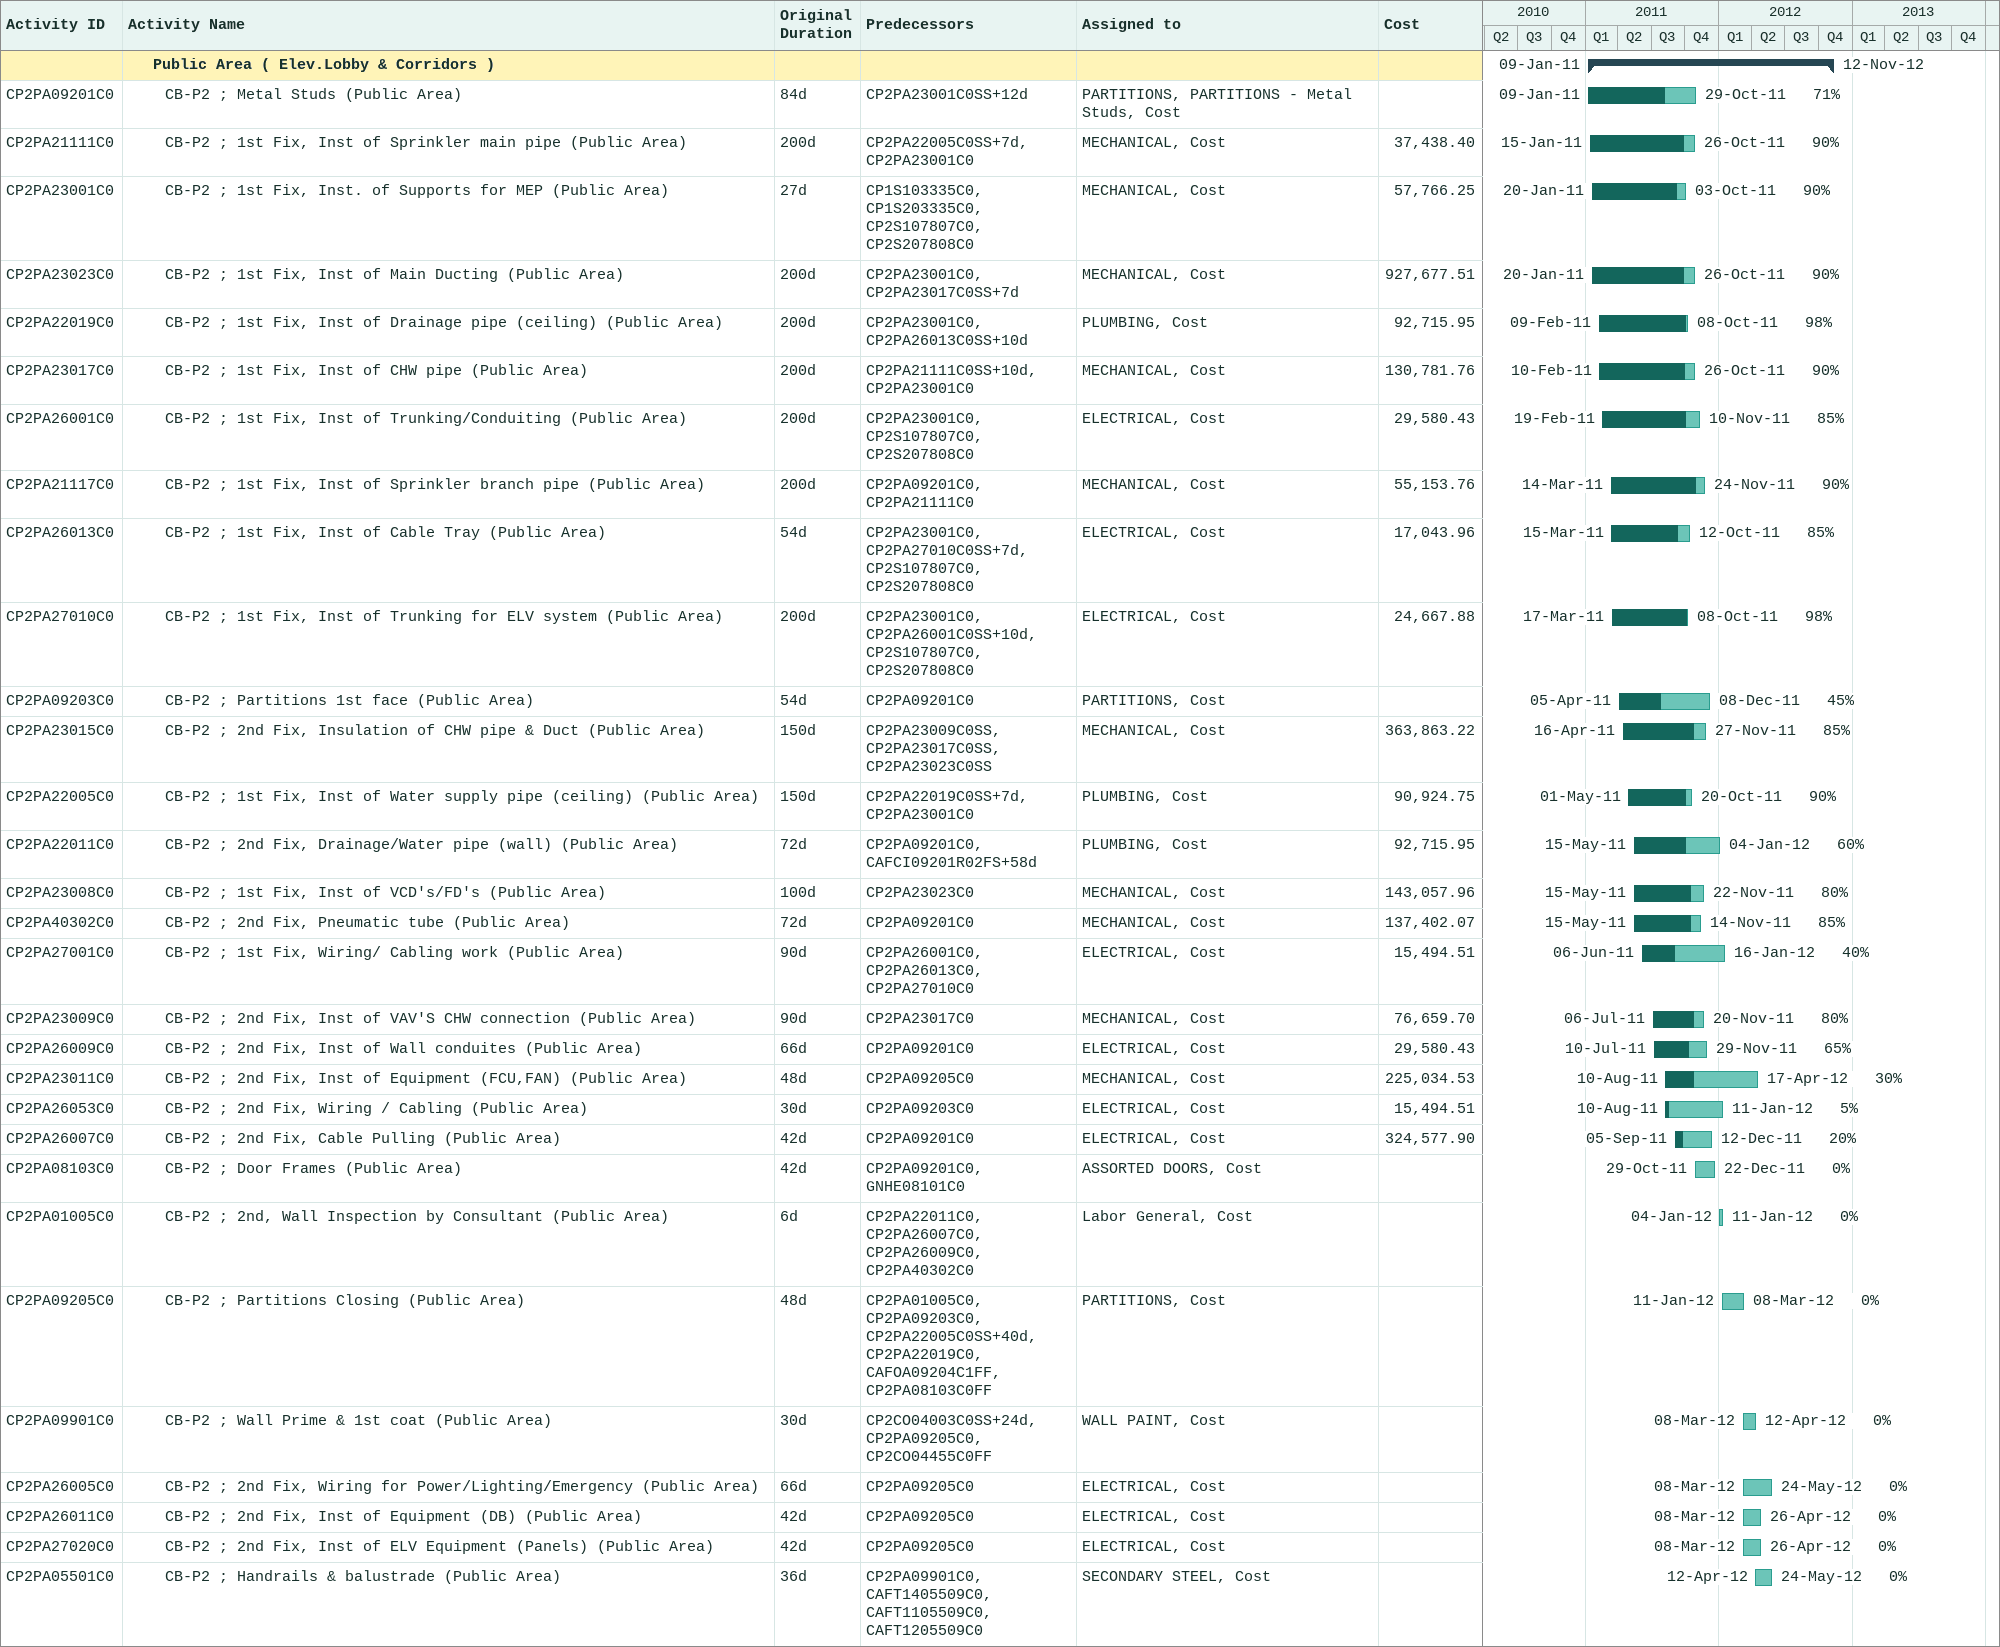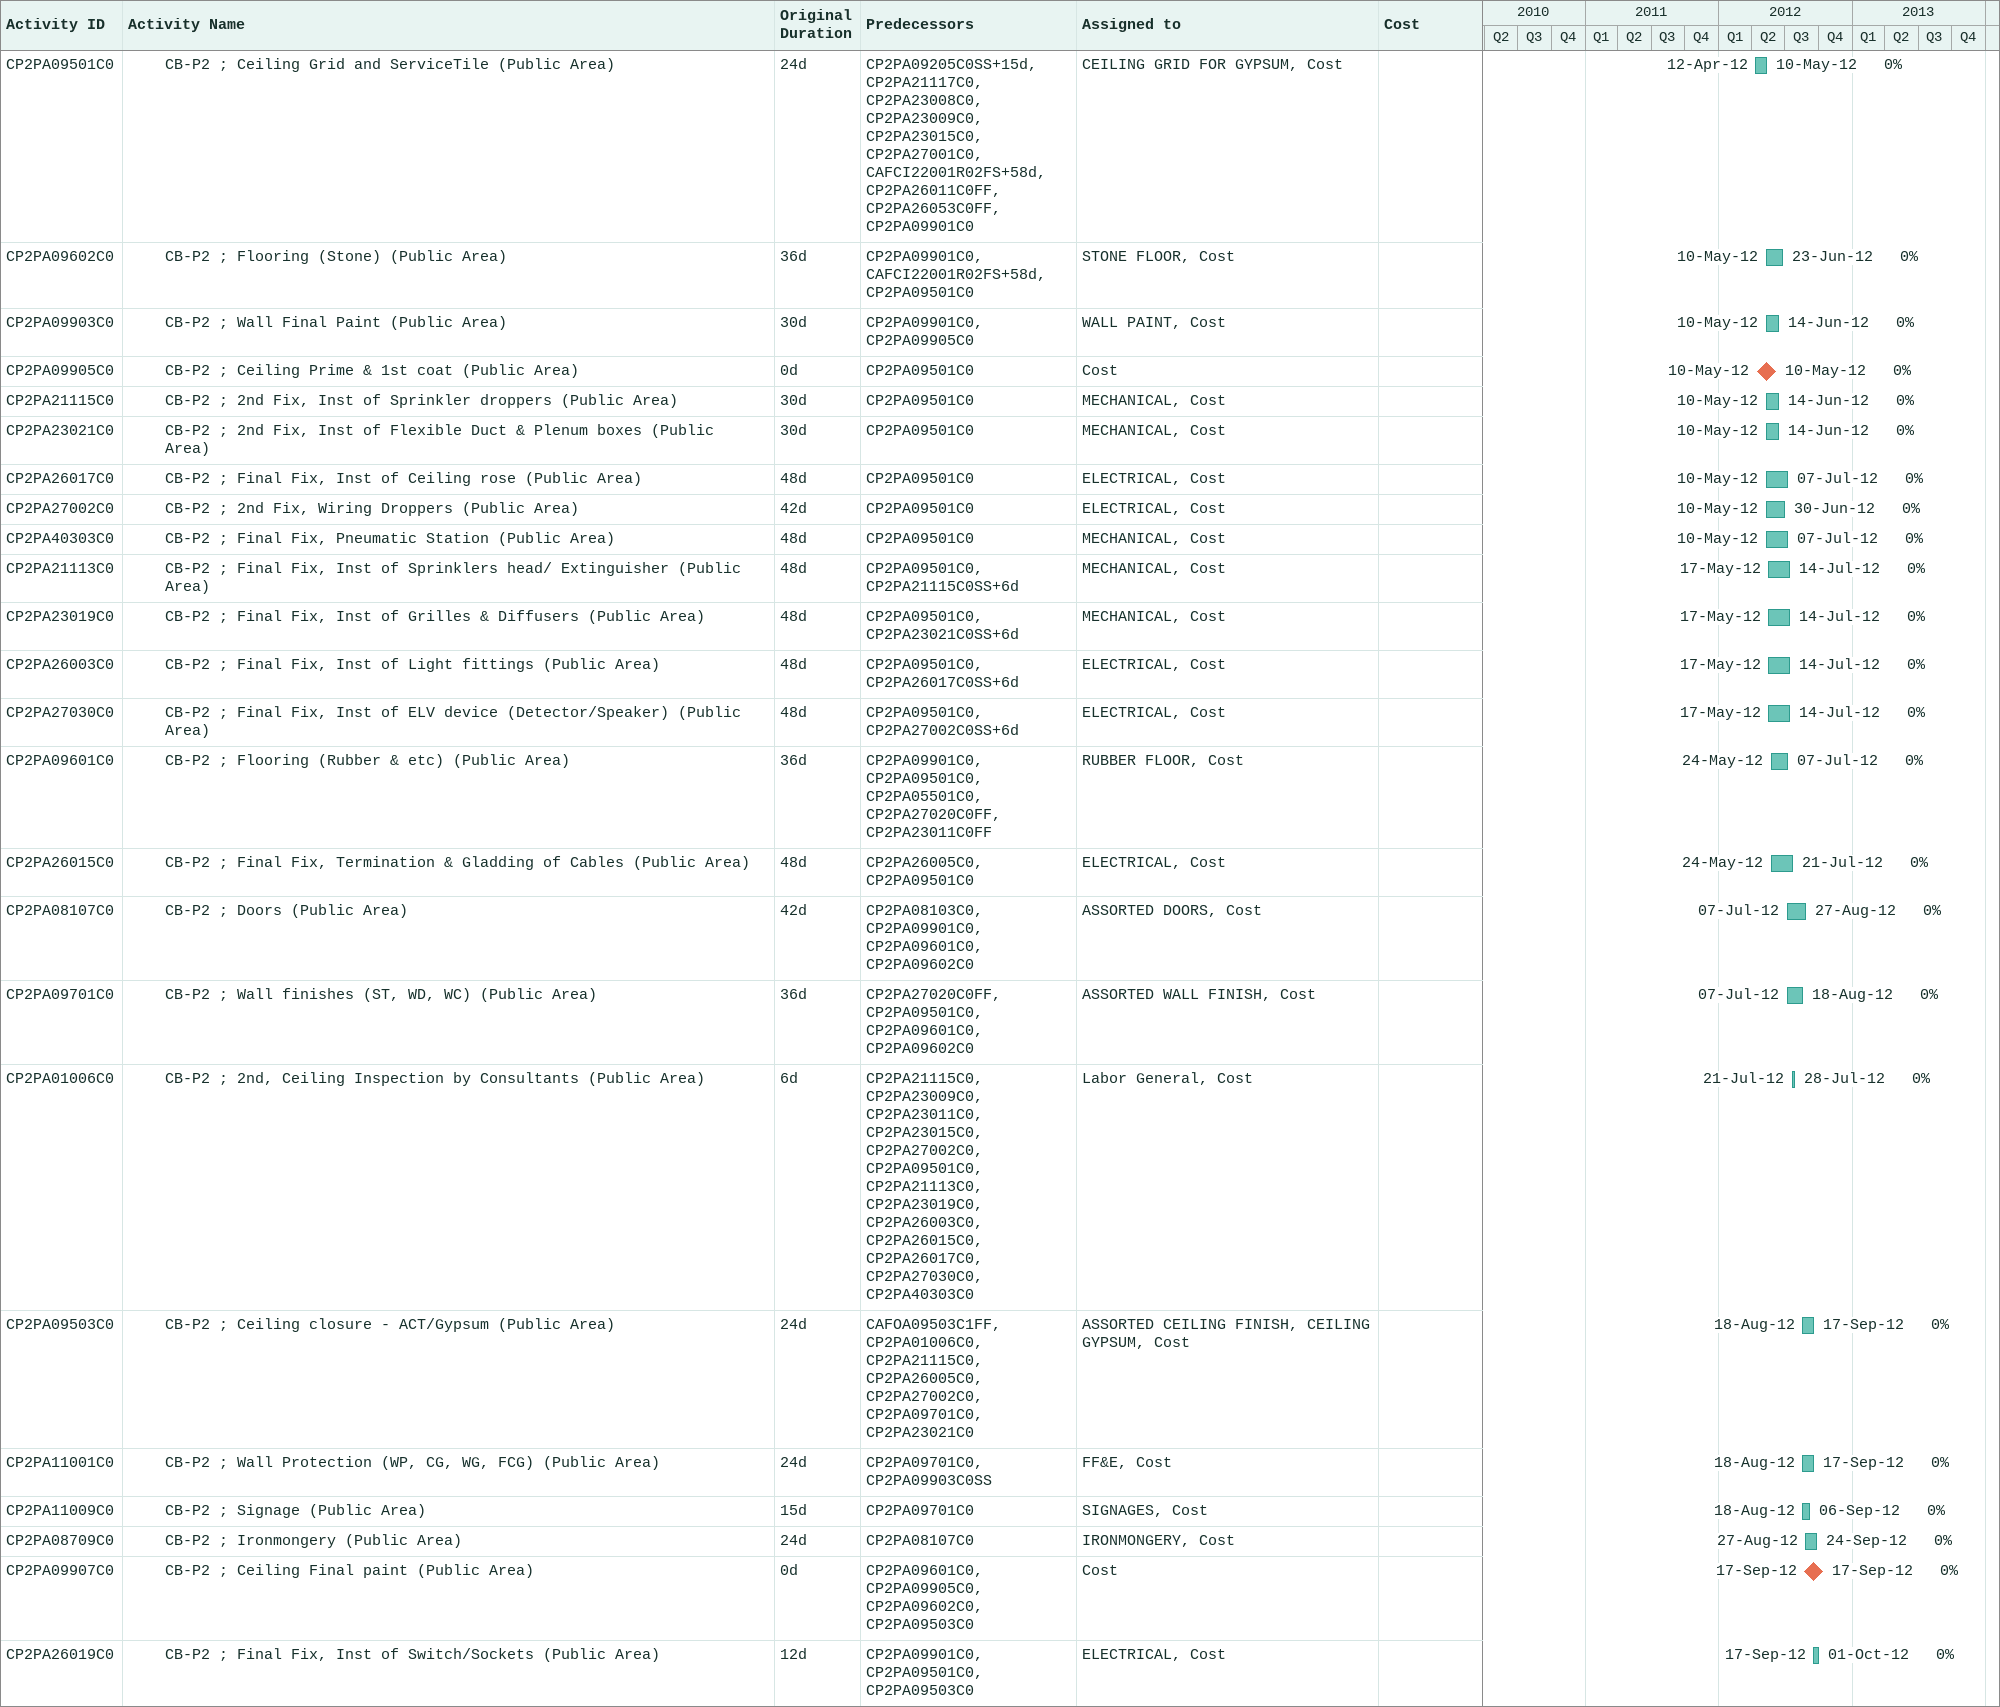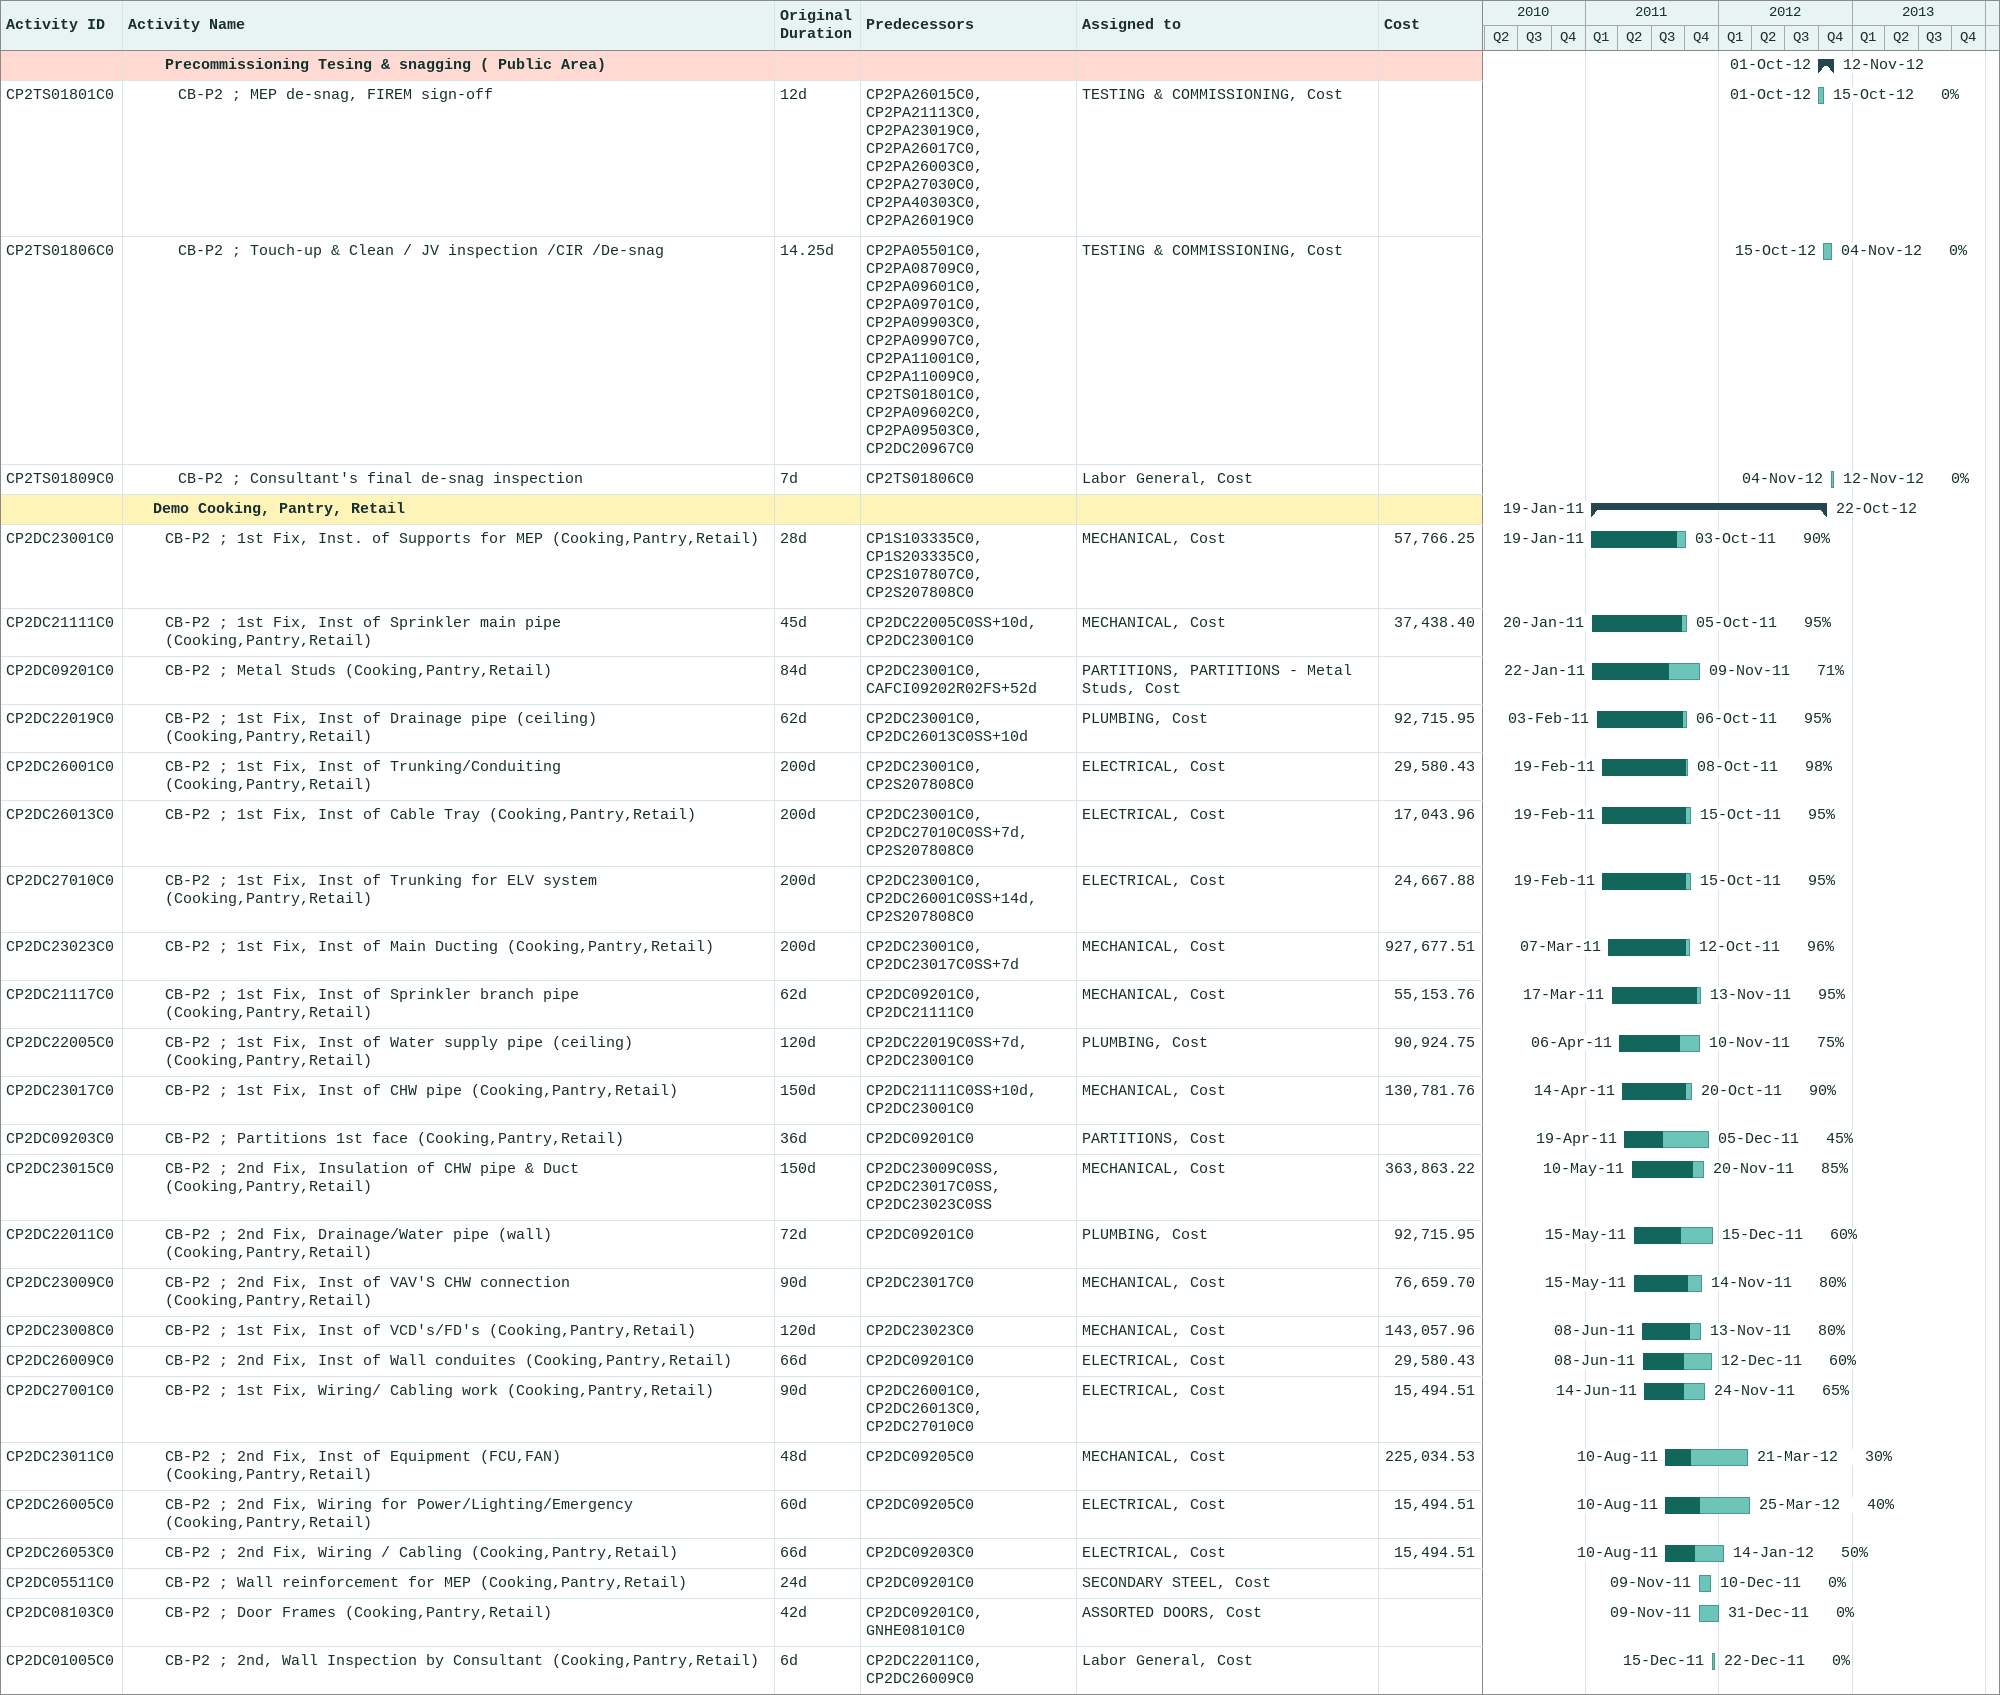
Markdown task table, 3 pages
| ID | Level | Task | Original duration | Start | Finish | Predecessors | Resources | % complete | Cost |
|---|---|---|---|---|---|---|---|---|---|
|  | 3 | **Public Area ( Elev.Lobby & Corridors )** |  | 2011-01-09 | 2012-11-12 |  |  |  |  |
| CP2PA09201C0 | 4 | CB-P2 ; Metal Studs (Public Area) | 84d | 2011-01-09 | 2011-10-29 | CP2PA23001C0SS+12d | PARTITIONS, PARTITIONS - Metal Studs, Cost | 71 |  |
| CP2PA21111C0 | 4 | CB-P2 ; 1st Fix, Inst of Sprinkler main pipe (Public Area) | 200d | 2011-01-15 | 2011-10-26 | CP2PA22005C0SS+7d, CP2PA23001C0 | MECHANICAL, Cost | 90 | 37438.40 |
| CP2PA23001C0 | 4 | CB-P2 ; 1st Fix, Inst. of Supports for MEP (Public Area) | 27d | 2011-01-20 | 2011-10-03 | CP1S103335C0, CP1S203335C0, CP2S107807C0, CP2S207808C0 | MECHANICAL, Cost | 90 | 57766.25 |
| CP2PA23023C0 | 4 | CB-P2 ; 1st Fix, Inst of Main Ducting (Public Area) | 200d | 2011-01-20 | 2011-10-26 | CP2PA23001C0, CP2PA23017C0SS+7d | MECHANICAL, Cost | 90 | 927677.51 |
| CP2PA22019C0 | 4 | CB-P2 ; 1st Fix, Inst of Drainage pipe (ceiling) (Public Area) | 200d | 2011-02-09 | 2011-10-08 | CP2PA23001C0, CP2PA26013C0SS+10d | PLUMBING, Cost | 98 | 92715.95 |
| CP2PA23017C0 | 4 | CB-P2 ; 1st Fix, Inst of CHW pipe (Public Area) | 200d | 2011-02-10 | 2011-10-26 | CP2PA21111C0SS+10d, CP2PA23001C0 | MECHANICAL, Cost | 90 | 130781.76 |
| CP2PA26001C0 | 4 | CB-P2 ; 1st Fix, Inst of Trunking/Conduiting (Public Area) | 200d | 2011-02-19 | 2011-11-10 | CP2PA23001C0, CP2S107807C0, CP2S207808C0 | ELECTRICAL, Cost | 85 | 29580.43 |
| CP2PA21117C0 | 4 | CB-P2 ; 1st Fix, Inst of Sprinkler branch pipe (Public Area) | 200d | 2011-03-14 | 2011-11-24 | CP2PA09201C0, CP2PA21111C0 | MECHANICAL, Cost | 90 | 55153.76 |
| CP2PA26013C0 | 4 | CB-P2 ; 1st Fix, Inst of Cable Tray (Public Area) | 54d | 2011-03-15 | 2011-10-12 | CP2PA23001C0, CP2PA27010C0SS+7d, CP2S107807C0, CP2S207808C0 | ELECTRICAL, Cost | 85 | 17043.96 |
| CP2PA27010C0 | 4 | CB-P2 ; 1st Fix, Inst of Trunking for ELV system (Public Area) | 200d | 2011-03-17 | 2011-10-08 | CP2PA23001C0, CP2PA26001C0SS+10d, CP2S107807C0, CP2S207808C0 | ELECTRICAL, Cost | 98 | 24667.88 |
| CP2PA09203C0 | 4 | CB-P2 ; Partitions 1st face (Public Area) | 54d | 2011-04-05 | 2011-12-08 | CP2PA09201C0 | PARTITIONS, Cost | 45 |  |
| CP2PA23015C0 | 4 | CB-P2 ; 2nd Fix, Insulation of CHW pipe & Duct (Public Area) | 150d | 2011-04-16 | 2011-11-27 | CP2PA23009C0SS, CP2PA23017C0SS, CP2PA23023C0SS | MECHANICAL, Cost | 85 | 363863.22 |
| CP2PA22005C0 | 4 | CB-P2 ; 1st Fix, Inst of Water supply pipe (ceiling) (Public Area) | 150d | 2011-05-01 | 2011-10-20 | CP2PA22019C0SS+7d, CP2PA23001C0 | PLUMBING, Cost | 90 | 90924.75 |
| CP2PA22011C0 | 4 | CB-P2 ; 2nd Fix, Drainage/Water pipe (wall) (Public Area) | 72d | 2011-05-15 | 2012-01-04 | CP2PA09201C0, CAFCI09201R02FS+58d | PLUMBING, Cost | 60 | 92715.95 |
| CP2PA23008C0 | 4 | CB-P2 ; 1st Fix, Inst of VCD's/FD's (Public Area) | 100d | 2011-05-15 | 2011-11-22 | CP2PA23023C0 | MECHANICAL, Cost | 80 | 143057.96 |
| CP2PA40302C0 | 4 | CB-P2 ; 2nd Fix, Pneumatic tube (Public Area) | 72d | 2011-05-15 | 2011-11-14 | CP2PA09201C0 | MECHANICAL, Cost | 85 | 137402.07 |
| CP2PA27001C0 | 4 | CB-P2 ; 1st Fix, Wiring/ Cabling work (Public Area) | 90d | 2011-06-06 | 2012-01-16 | CP2PA26001C0, CP2PA26013C0, CP2PA27010C0 | ELECTRICAL, Cost | 40 | 15494.51 |
| CP2PA23009C0 | 4 | CB-P2 ; 2nd Fix, Inst of VAV'S CHW connection (Public Area) | 90d | 2011-07-06 | 2011-11-20 | CP2PA23017C0 | MECHANICAL, Cost | 80 | 76659.70 |
| CP2PA26009C0 | 4 | CB-P2 ; 2nd Fix, Inst of Wall conduites (Public Area) | 66d | 2011-07-10 | 2011-11-29 | CP2PA09201C0 | ELECTRICAL, Cost | 65 | 29580.43 |
| CP2PA23011C0 | 4 | CB-P2 ; 2nd Fix, Inst of Equipment (FCU,FAN) (Public Area) | 48d | 2011-08-10 | 2012-04-17 | CP2PA09205C0 | MECHANICAL, Cost | 30 | 225034.53 |
| CP2PA26053C0 | 4 | CB-P2 ; 2nd Fix, Wiring / Cabling (Public Area) | 30d | 2011-08-10 | 2012-01-11 | CP2PA09203C0 | ELECTRICAL, Cost | 5 | 15494.51 |
| CP2PA26007C0 | 4 | CB-P2 ; 2nd Fix, Cable Pulling (Public Area) | 42d | 2011-09-05 | 2011-12-12 | CP2PA09201C0 | ELECTRICAL, Cost | 20 | 324577.90 |
| CP2PA08103C0 | 4 | CB-P2 ; Door Frames (Public Area) | 42d | 2011-10-29 | 2011-12-22 | CP2PA09201C0, GNHE08101C0 | ASSORTED DOORS, Cost | 0 |  |
| CP2PA01005C0 | 4 | CB-P2 ; 2nd, Wall Inspection by Consultant (Public Area) | 6d | 2012-01-04 | 2012-01-11 | CP2PA22011C0, CP2PA26007C0, CP2PA26009C0, CP2PA40302C0 | Labor General, Cost | 0 |  |
| CP2PA09205C0 | 4 | CB-P2 ; Partitions Closing (Public Area) | 48d | 2012-01-11 | 2012-03-08 | CP2PA01005C0, CP2PA09203C0, CP2PA22005C0SS+40d, CP2PA22019C0, CAFOA09204C1FF, CP2PA08103C0FF | PARTITIONS, Cost | 0 |  |
| CP2PA09901C0 | 4 | CB-P2 ; Wall Prime & 1st coat (Public Area) | 30d | 2012-03-08 | 2012-04-12 | CP2CO04003C0SS+24d, CP2PA09205C0, CP2CO04455C0FF | WALL PAINT, Cost | 0 |  |
| CP2PA26005C0 | 4 | CB-P2 ; 2nd Fix, Wiring for Power/Lighting/Emergency (Public Area) | 66d | 2012-03-08 | 2012-05-24 | CP2PA09205C0 | ELECTRICAL, Cost | 0 |  |
| CP2PA26011C0 | 4 | CB-P2 ; 2nd Fix, Inst of Equipment (DB) (Public Area) | 42d | 2012-03-08 | 2012-04-26 | CP2PA09205C0 | ELECTRICAL, Cost | 0 |  |
| CP2PA27020C0 | 4 | CB-P2 ; 2nd Fix, Inst of ELV Equipment (Panels) (Public Area) | 42d | 2012-03-08 | 2012-04-26 | CP2PA09205C0 | ELECTRICAL, Cost | 0 |  |
| CP2PA05501C0 | 4 | CB-P2 ; Handrails & balustrade (Public Area) | 36d | 2012-04-12 | 2012-05-24 | CP2PA09901C0, CAFT1405509C0, CAFT1105509C0, CAFT1205509C0 | SECONDARY STEEL, Cost | 0 |  |
| CP2PA09501C0 | 4 | CB-P2 ; Ceiling Grid and ServiceTile (Public Area) | 24d | 2012-04-12 | 2012-05-10 | CP2PA09205C0SS+15d, CP2PA21117C0, CP2PA23008C0, CP2PA23009C0, CP2PA23015C0, CP2PA27001C0, CAFCI22001R02FS+58d, CP2PA26011C0FF, CP2PA26053C0FF, CP2PA09901C0 | CEILING GRID FOR GYPSUM, Cost | 0 |  |
| CP2PA09602C0 | 4 | CB-P2 ; Flooring (Stone) (Public Area) | 36d | 2012-05-10 | 2012-06-23 | CP2PA09901C0, CAFCI22001R02FS+58d, CP2PA09501C0 | STONE FLOOR, Cost | 0 |  |
| CP2PA09903C0 | 4 | CB-P2 ; Wall Final Paint (Public Area) | 30d | 2012-05-10 | 2012-06-14 | CP2PA09901C0, CP2PA09905C0 | WALL PAINT, Cost | 0 |  |
| CP2PA09905C0 | 4 | CB-P2 ; Ceiling Prime & 1st coat (Public Area) | 0d | 2012-05-10 | 2012-05-10 | CP2PA09501C0 | Cost | 0 |  |
| CP2PA21115C0 | 4 | CB-P2 ; 2nd Fix, Inst of Sprinkler droppers (Public Area) | 30d | 2012-05-10 | 2012-06-14 | CP2PA09501C0 | MECHANICAL, Cost | 0 |  |
| CP2PA23021C0 | 4 | CB-P2 ; 2nd Fix, Inst of Flexible Duct & Plenum boxes (Public Area) | 30d | 2012-05-10 | 2012-06-14 | CP2PA09501C0 | MECHANICAL, Cost | 0 |  |
| CP2PA26017C0 | 4 | CB-P2 ; Final Fix, Inst of Ceiling rose (Public Area) | 48d | 2012-05-10 | 2012-07-07 | CP2PA09501C0 | ELECTRICAL, Cost | 0 |  |
| CP2PA27002C0 | 4 | CB-P2 ; 2nd Fix, Wiring Droppers (Public Area) | 42d | 2012-05-10 | 2012-06-30 | CP2PA09501C0 | ELECTRICAL, Cost | 0 |  |
| CP2PA40303C0 | 4 | CB-P2 ; Final Fix, Pneumatic Station (Public Area) | 48d | 2012-05-10 | 2012-07-07 | CP2PA09501C0 | MECHANICAL, Cost | 0 |  |
| CP2PA21113C0 | 4 | CB-P2 ; Final Fix, Inst of Sprinklers head/ Extinguisher (Public Area) | 48d | 2012-05-17 | 2012-07-14 | CP2PA09501C0, CP2PA21115C0SS+6d | MECHANICAL, Cost | 0 |  |
| CP2PA23019C0 | 4 | CB-P2 ; Final Fix, Inst of Grilles & Diffusers (Public Area) | 48d | 2012-05-17 | 2012-07-14 | CP2PA09501C0, CP2PA23021C0SS+6d | MECHANICAL, Cost | 0 |  |
| CP2PA26003C0 | 4 | CB-P2 ; Final Fix, Inst of Light fittings (Public Area) | 48d | 2012-05-17 | 2012-07-14 | CP2PA09501C0, CP2PA26017C0SS+6d | ELECTRICAL, Cost | 0 |  |
| CP2PA27030C0 | 4 | CB-P2 ; Final Fix, Inst of ELV device (Detector/Speaker) (Public Area) | 48d | 2012-05-17 | 2012-07-14 | CP2PA09501C0, CP2PA27002C0SS+6d | ELECTRICAL, Cost | 0 |  |
| CP2PA09601C0 | 4 | CB-P2 ; Flooring (Rubber & etc) (Public Area) | 36d | 2012-05-24 | 2012-07-07 | CP2PA09901C0, CP2PA09501C0, CP2PA05501C0, CP2PA27020C0FF, CP2PA23011C0FF | RUBBER FLOOR, Cost | 0 |  |
| CP2PA26015C0 | 4 | CB-P2 ; Final Fix, Termination & Gladding of Cables (Public Area) | 48d | 2012-05-24 | 2012-07-21 | CP2PA26005C0, CP2PA09501C0 | ELECTRICAL, Cost | 0 |  |
| CP2PA08107C0 | 4 | CB-P2 ; Doors (Public Area) | 42d | 2012-07-07 | 2012-08-27 | CP2PA08103C0, CP2PA09901C0, CP2PA09601C0, CP2PA09602C0 | ASSORTED DOORS, Cost | 0 |  |
| CP2PA09701C0 | 4 | CB-P2 ; Wall finishes (ST, WD, WC) (Public Area) | 36d | 2012-07-07 | 2012-08-18 | CP2PA27020C0FF, CP2PA09501C0, CP2PA09601C0, CP2PA09602C0 | ASSORTED WALL FINISH, Cost | 0 |  |
| CP2PA01006C0 | 4 | CB-P2 ; 2nd, Ceiling Inspection by Consultants (Public Area) | 6d | 2012-07-21 | 2012-07-28 | CP2PA21115C0, CP2PA23009C0, CP2PA23011C0, CP2PA23015C0, CP2PA27002C0, CP2PA09501C0, CP2PA21113C0, CP2PA23019C0, CP2PA26003C0, CP2PA26015C0, CP2PA26017C0, CP2PA27030C0, CP2PA40303C0 | Labor General, Cost | 0 |  |
| CP2PA09503C0 | 4 | CB-P2 ; Ceiling closure - ACT/Gypsum (Public Area) | 24d | 2012-08-18 | 2012-09-17 | CAFOA09503C1FF, CP2PA01006C0, CP2PA21115C0, CP2PA26005C0, CP2PA27002C0, CP2PA09701C0, CP2PA23021C0 | ASSORTED CEILING FINISH, CEILING GYPSUM, Cost | 0 |  |
| CP2PA11001C0 | 4 | CB-P2 ; Wall Protection (WP, CG, WG, FCG) (Public Area) | 24d | 2012-08-18 | 2012-09-17 | CP2PA09701C0, CP2PA09903C0SS | FF&E, Cost | 0 |  |
| CP2PA11009C0 | 4 | CB-P2 ; Signage (Public Area) | 15d | 2012-08-18 | 2012-09-06 | CP2PA09701C0 | SIGNAGES, Cost | 0 |  |
| CP2PA08709C0 | 4 | CB-P2 ; Ironmongery (Public Area) | 24d | 2012-08-27 | 2012-09-24 | CP2PA08107C0 | IRONMONGERY, Cost | 0 |  |
| CP2PA09907C0 | 4 | CB-P2 ; Ceiling Final paint (Public Area) | 0d | 2012-09-17 | 2012-09-17 | CP2PA09601C0, CP2PA09905C0, CP2PA09602C0, CP2PA09503C0 | Cost | 0 |  |
| CP2PA26019C0 | 4 | CB-P2 ; Final Fix, Inst of Switch/Sockets (Public Area) | 12d | 2012-09-17 | 2012-10-01 | CP2PA09901C0, CP2PA09501C0, CP2PA09503C0 | ELECTRICAL, Cost | 0 |  |
|  | 4 | **Precommissioning Tesing & snagging ( Public Area)** |  | 2012-10-01 | 2012-11-12 |  |  |  |  |
| CP2TS01801C0 | 5 | CB-P2 ; MEP de-snag, FIREM sign-off | 12d | 2012-10-01 | 2012-10-15 | CP2PA26015C0, CP2PA21113C0, CP2PA23019C0, CP2PA26017C0, CP2PA26003C0, CP2PA27030C0, CP2PA40303C0, CP2PA26019C0 | TESTING & COMMISSIONING, Cost | 0 |  |
| CP2TS01806C0 | 5 | CB-P2 ; Touch-up & Clean / JV inspection /CIR /De-snag | 14.25d | 2012-10-15 | 2012-11-04 | CP2PA05501C0, CP2PA08709C0, CP2PA09601C0, CP2PA09701C0, CP2PA09903C0, CP2PA09907C0, CP2PA11001C0, CP2PA11009C0, CP2TS01801C0, CP2PA09602C0, CP2PA09503C0, CP2DC20967C0 | TESTING & COMMISSIONING, Cost | 0 |  |
| CP2TS01809C0 | 5 | CB-P2 ; Consultant's final de-snag inspection | 7d | 2012-11-04 | 2012-11-12 | CP2TS01806C0 | Labor General, Cost | 0 |  |
|  | 3 | **Demo Cooking, Pantry, Retail** |  | 2011-01-19 | 2012-10-22 |  |  |  |  |
| CP2DC23001C0 | 4 | CB-P2 ; 1st Fix, Inst. of Supports for MEP (Cooking,Pantry,Retail) | 28d | 2011-01-19 | 2011-10-03 | CP1S103335C0, CP1S203335C0, CP2S107807C0, CP2S207808C0 | MECHANICAL, Cost | 90 | 57766.25 |
| CP2DC21111C0 | 4 | CB-P2 ; 1st Fix, Inst of Sprinkler main pipe (Cooking,Pantry,Retail) | 45d | 2011-01-20 | 2011-10-05 | CP2DC22005C0SS+10d, CP2DC23001C0 | MECHANICAL, Cost | 95 | 37438.40 |
| CP2DC09201C0 | 4 | CB-P2 ; Metal Studs (Cooking,Pantry,Retail) | 84d | 2011-01-22 | 2011-11-09 | CP2DC23001C0, CAFCI09202R02FS+52d | PARTITIONS, PARTITIONS - Metal Studs, Cost | 71 |  |
| CP2DC22019C0 | 4 | CB-P2 ; 1st Fix, Inst of Drainage pipe (ceiling) (Cooking,Pantry,Retail) | 62d | 2011-02-03 | 2011-10-06 | CP2DC23001C0, CP2DC26013C0SS+10d | PLUMBING, Cost | 95 | 92715.95 |
| CP2DC26001C0 | 4 | CB-P2 ; 1st Fix, Inst of Trunking/Conduiting (Cooking,Pantry,Retail) | 200d | 2011-02-19 | 2011-10-08 | CP2DC23001C0, CP2S207808C0 | ELECTRICAL, Cost | 98 | 29580.43 |
| CP2DC26013C0 | 4 | CB-P2 ; 1st Fix, Inst of Cable Tray (Cooking,Pantry,Retail) | 200d | 2011-02-19 | 2011-10-15 | CP2DC23001C0, CP2DC27010C0SS+7d, CP2S207808C0 | ELECTRICAL, Cost | 95 | 17043.96 |
| CP2DC27010C0 | 4 | CB-P2 ; 1st Fix, Inst of Trunking for ELV system (Cooking,Pantry,Retail) | 200d | 2011-02-19 | 2011-10-15 | CP2DC23001C0, CP2DC26001C0SS+14d, CP2S207808C0 | ELECTRICAL, Cost | 95 | 24667.88 |
| CP2DC23023C0 | 4 | CB-P2 ; 1st Fix, Inst of Main Ducting (Cooking,Pantry,Retail) | 200d | 2011-03-07 | 2011-10-12 | CP2DC23001C0, CP2DC23017C0SS+7d | MECHANICAL, Cost | 96 | 927677.51 |
| CP2DC21117C0 | 4 | CB-P2 ; 1st Fix, Inst of Sprinkler branch pipe (Cooking,Pantry,Retail) | 62d | 2011-03-17 | 2011-11-13 | CP2DC09201C0, CP2DC21111C0 | MECHANICAL, Cost | 95 | 55153.76 |
| CP2DC22005C0 | 4 | CB-P2 ; 1st Fix, Inst of Water supply pipe (ceiling) (Cooking,Pantry,Retail) | 120d | 2011-04-06 | 2011-11-10 | CP2DC22019C0SS+7d, CP2DC23001C0 | PLUMBING, Cost | 75 | 90924.75 |
| CP2DC23017C0 | 4 | CB-P2 ; 1st Fix, Inst of CHW pipe (Cooking,Pantry,Retail) | 150d | 2011-04-14 | 2011-10-20 | CP2DC21111C0SS+10d, CP2DC23001C0 | MECHANICAL, Cost | 90 | 130781.76 |
| CP2DC09203C0 | 4 | CB-P2 ; Partitions 1st face (Cooking,Pantry,Retail) | 36d | 2011-04-19 | 2011-12-05 | CP2DC09201C0 | PARTITIONS, Cost | 45 |  |
| CP2DC23015C0 | 4 | CB-P2 ; 2nd Fix, Insulation of CHW pipe & Duct (Cooking,Pantry,Retail) | 150d | 2011-05-10 | 2011-11-20 | CP2DC23009C0SS, CP2DC23017C0SS, CP2DC23023C0SS | MECHANICAL, Cost | 85 | 363863.22 |
| CP2DC22011C0 | 4 | CB-P2 ; 2nd Fix, Drainage/Water pipe (wall) (Cooking,Pantry,Retail) | 72d | 2011-05-15 | 2011-12-15 | CP2DC09201C0 | PLUMBING, Cost | 60 | 92715.95 |
| CP2DC23009C0 | 4 | CB-P2 ; 2nd Fix, Inst of VAV'S CHW connection (Cooking,Pantry,Retail) | 90d | 2011-05-15 | 2011-11-14 | CP2DC23017C0 | MECHANICAL, Cost | 80 | 76659.70 |
| CP2DC23008C0 | 4 | CB-P2 ; 1st Fix, Inst of VCD's/FD's (Cooking,Pantry,Retail) | 120d | 2011-06-08 | 2011-11-13 | CP2DC23023C0 | MECHANICAL, Cost | 80 | 143057.96 |
| CP2DC26009C0 | 4 | CB-P2 ; 2nd Fix, Inst of Wall conduites (Cooking,Pantry,Retail) | 66d | 2011-06-08 | 2011-12-12 | CP2DC09201C0 | ELECTRICAL, Cost | 60 | 29580.43 |
| CP2DC27001C0 | 4 | CB-P2 ; 1st Fix, Wiring/ Cabling work (Cooking,Pantry,Retail) | 90d | 2011-06-14 | 2011-11-24 | CP2DC26001C0, CP2DC26013C0, CP2DC27010C0 | ELECTRICAL, Cost | 65 | 15494.51 |
| CP2DC23011C0 | 4 | CB-P2 ; 2nd Fix, Inst of Equipment (FCU,FAN) (Cooking,Pantry,Retail) | 48d | 2011-08-10 | 2012-03-21 | CP2DC09205C0 | MECHANICAL, Cost | 30 | 225034.53 |
| CP2DC26005C0 | 4 | CB-P2 ; 2nd Fix, Wiring for Power/Lighting/Emergency (Cooking,Pantry,Retail) | 60d | 2011-08-10 | 2012-03-25 | CP2DC09205C0 | ELECTRICAL, Cost | 40 | 15494.51 |
| CP2DC26053C0 | 4 | CB-P2 ; 2nd Fix, Wiring / Cabling (Cooking,Pantry,Retail) | 66d | 2011-08-10 | 2012-01-14 | CP2DC09203C0 | ELECTRICAL, Cost | 50 | 15494.51 |
| CP2DC05511C0 | 4 | CB-P2 ; Wall reinforcement for MEP (Cooking,Pantry,Retail) | 24d | 2011-11-09 | 2011-12-10 | CP2DC09201C0 | SECONDARY STEEL, Cost | 0 |  |
| CP2DC08103C0 | 4 | CB-P2 ; Door Frames (Cooking,Pantry,Retail) | 42d | 2011-11-09 | 2011-12-31 | CP2DC09201C0, GNHE08101C0 | ASSORTED DOORS, Cost | 0 |  |
| CP2DC01005C0 | 4 | CB-P2 ; 2nd, Wall Inspection by Consultant (Cooking,Pantry,Retail) | 6d | 2011-12-15 | 2011-12-22 | CP2DC22011C0, CP2DC26009C0 | Labor General, Cost | 0 |  |
